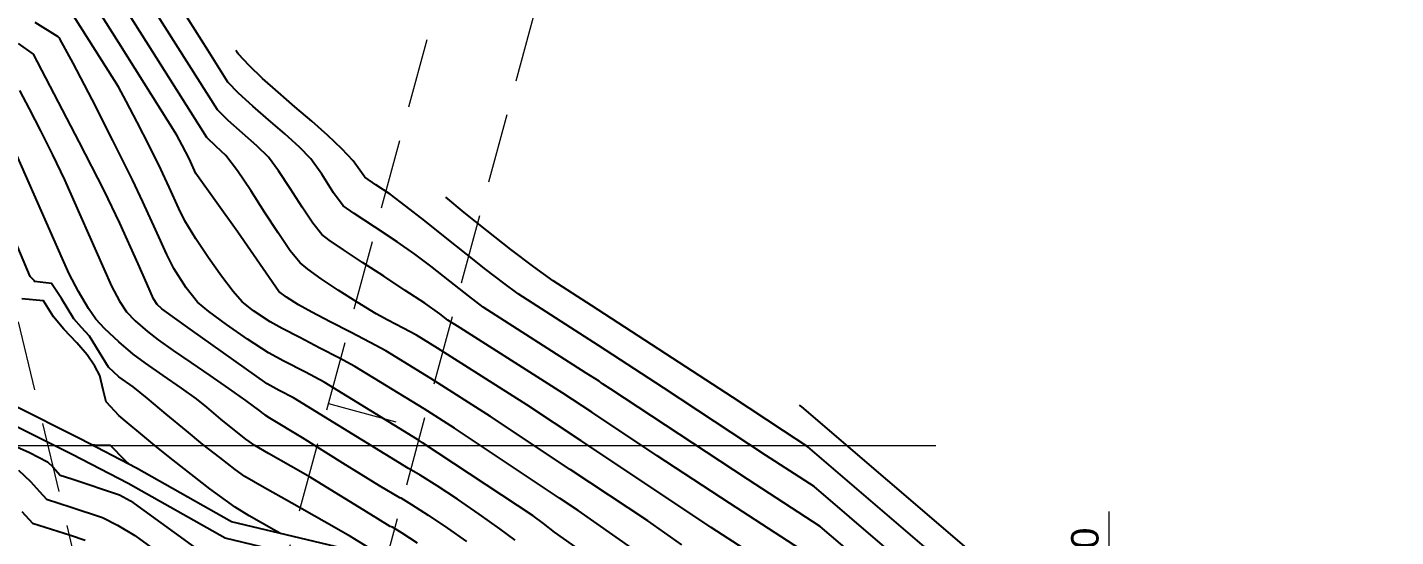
# Model space of a CAD drawing. Header units: metres. Extents: x 62264 to 62602, y 108404 to 109101.
# Drawn here: x 62450.8 to 62513, y 108695.8 to 108719 of the extents above; entities that cross this region are included whole.
import ezdxf
from ezdxf.enums import TextEntityAlignment as Align

# ---------------------------------------------------------------- set-up
doc = ezdxf.new("R2010")
doc.units = ezdxf.units.M
doc.header["$MEASUREMENT"] = 0
doc.linetypes.add('NASCOSTA', pattern=[9.525, 6.35, -3.175])
for name, color, linetype in [('coordinate', 2, 'Continuous'), ('curve livello 1m', 2, 'Continuous'), ('curve livello 5m', 7, 'Continuous'), ('LINCOLO-ROSSO-025', 10, 'Continuous'), ('Strade', 7, 'Continuous')]:
    doc.layers.add(name, color=color, linetype=linetype)
doc.styles.add('ARIAL', font='arial.ttf')

# ---------------------------------------------------------------- blocks, each defined once
blk = doc.blocks.new('CONTORNO')
at = {"layer": 'LINCOLO-ROSSO-025', "linetype": 'NASCOSTA', "lineweight": 0, "ltscale": 0.5}
blk.add_line((-1.864, 76.64), (2.382, 75.488), dxfattribs=at)
at = {"layer": 'LINCOLO-ROSSO-025', "linetype": 'NASCOSTA', "lineweight": 0, "ltscale": 0.5, "flags": 128}
for points in [[(26.165, -94.334), (25.446, -93.474), (-6.877, 42.135), (-4.985, 41.623), (-4.907, 41.912), (-5.109, 41.967), (-4.481, 44.283), (-5.968, 44.686), (9.426, 101.471, 0.76503), (-27.561, 123.114), (-31.83, 118.918, 0.278191), (-69.079, 126.141), (-85.83, 120.005), (-86.105, 120.756), (-102.99, 114.571), (-98.153, 109.314), (-85.2, 114.059), (-84.427, 113.219), (-89.144, 103.05), (-84.307, 97.793), (-77.785, 111.855), (-78.51, 112.191), (-77.184, 115.052, -0.198912), (-74.368, 117.643), (-67.474, 120.163, -0.281645), (-36.074, 114.45, 0.175507), (-40.663, 100.044), (-40.374, 92.645, 0.034114), (-43.469, 92.01), (-53.105, 89.338), (-53.319, 90.109), (-70.647, 85.303), (-66.249, 79.674), (-52.956, 83.36), (-52.253, 82.461), (-57.773, 72.704), (-53.908, 67.757), (-53.375, 67.075), (-47.588, 77.303), (-45.683, 80.67), (-46.38, 81.064), (-46.314, 81.181, -0.14195), (-42.731, 84.682), (-41.604, 85.286, -0.165813), (-34.47, 86.461, -0.072308), (-29.805, 84.968), (-22.578, 81.44), (16.586, -82.868), (15.866, -82.007), (19.27, -96.287), (18.407, -96.98), (19.153, -100.108), (27.051, -106.511), (29.932, -105.824), (28.44, -103.877), (26.165, -94.334)], [(-28.746, 115.78, -0.121281), (-20.708, 100.164), (-8.908, 50.657), (5.179, 102.622, 0.76503), (-24.477, 119.975)]]:
    blk.add_lwpolyline(points, format="xyb", close=True, dxfattribs=at)

msp = doc.modelspace()

# ---------------------------------------------------------------- linework, layer by layer
at = {"layer": 'coordinate', "linetype": 'Continuous', "lineweight": 0}
for p, q in [((62300, 108700), (62492.122, 108700)), ((62500, 108696.995), (62500, 108403.974))]:
    msp.add_line(p, q, dxfattribs=at)
at = {"layer": 'curve livello 1m', "flags": 128}
for points in [[(62487.432, 108692.686), (62481.904, 108696.266), (62481.563, 108696.491), (62475.977, 108700.205), (62473.504, 108701.85), (62469.441, 108704.425), (62468.49, 108705.008), (62467.887, 108705.33), (62467.177, 108705.696), (62466.65, 108705.98), (62465.786, 108706.511), (62464.926, 108707.064), (62464.153, 108707.584), (62463.549, 108708.014), (62463.197, 108708.301), (62462.74, 108708.856), (62462.187, 108709.665), (62461.577, 108710.617), (62460.951, 108711.598), (62460.35, 108712.495), (62459.814, 108713.197), (62459.371, 108713.606), (62458.943, 108714.004), (62456.289, 108718.204), (62453.662, 108722.366)], [(62487.148, 108694.5), (62482.726, 108697.364), (62479.447, 108699.526), (62476.468, 108701.506), (62475.149, 108702.383), (62470.469, 108705.349), (62469.918, 108705.703), (62469.554, 108705.986), (62468.862, 108706.467), (62467.977, 108707.055), (62467.001, 108707.695), (62466.032, 108708.326), (62465.172, 108708.893), (62464.519, 108709.337), (62464.176, 108709.601), (62463.773, 108710.104), (62463.278, 108710.846), (62462.742, 108711.689), (62462.215, 108712.492), (62461.746, 108713.116), (62461.229, 108713.627), (62460.565, 108714.208), (62459.911, 108714.78), (62459.425, 108715.268), (62457.641, 108718.092), (62454.828, 108722.549)], [(62480.564, 108695.472), (62479.011, 108696.56), (62475.486, 108698.903), (62471.858, 108701.317), (62469.137, 108703.041), (62467.089, 108704.297), (62466.373, 108704.687), (62465.483, 108705.149), (62464.555, 108705.626), (62463.724, 108706.059), (62463.126, 108706.391), (62463.126, 108706.391), (62462.567, 108706.746), (62462.219, 108707), (62462.219, 108707), (62460.356, 108709.696), (62458.452, 108712.378), (62458.14, 108713.051), (62457.832, 108713.661), (62457.588, 108714.121), (62454.937, 108718.316), (62453.18, 108721.1)], [(62479.155, 108694.718), (62475.846, 108697.037), (62474.995, 108697.602), (62470.212, 108700.784), (62468.833, 108701.658), (62465.689, 108703.587), (62464.98, 108703.971), (62464.093, 108704.431), (62463.173, 108704.903), (62462.369, 108705.323), (62461.826, 108705.627), (62461.826, 108705.627), (62461.075, 108706.128), (62460.561, 108706.529), (62460.561, 108706.529), (62460.142, 108707.009), (62459.608, 108707.705), (62459.023, 108708.53), (62458.449, 108709.395), (62457.948, 108710.211), (62457.948, 108710.211), (62457.674, 108710.784), (62457.238, 108711.742), (62456.854, 108712.566), (62456.854, 108712.566), (62456.333, 108713.612), (62455.777, 108714.702), (62455.278, 108715.659), (62454.924, 108716.309), (62454.924, 108716.309), (62453.585, 108718.428), (62452.698, 108719.834)], [(62472.974, 108695.689), (62472.286, 108696.21), (62472.286, 108696.21), (62471.336, 108696.876), (62470.348, 108697.548), (62469.422, 108698.159), (62468.657, 108698.645), (62468.152, 108698.94), (62468.152, 108698.94), (62468.12, 108698.953), (62464.943, 108700.905), (62462.887, 108702.166), (62462.246, 108702.502), (62461.686, 108702.8), (62461.686, 108702.8), (62458.193, 108705.293), (62456.897, 108706.209), (62456.681, 108706.411), (62456.526, 108706.673), (62456.221, 108707.367), (62455.829, 108708.267), (62455.829, 108708.267), (62454.982, 108710.114), (62454.282, 108711.596), (62454.282, 108711.596), (62453.14, 108713.811), (62451.065, 108717.797), (62450.378, 108718.287)], [(62491.297, 108694.086), (62486.58, 108698.127), (62484.368, 108699.56), (62479.725, 108702.621), (62476.766, 108704.549), (62473.116, 108706.889), (62472.46, 108707.374), (62471.651, 108708.003), (62470.744, 108708.722), (62469.797, 108709.477), (62468.866, 108710.216), (62468.01, 108710.884), (62467.284, 108711.428), (62466.632, 108711.863), (62466.132, 108712.202), (62465.612, 108712.955), (62465.094, 108713.5), (62464.448, 108714.105), (62463.72, 108714.75), (62462.954, 108715.411), (62462.193, 108716.068), (62461.483, 108716.699), (62460.867, 108717.283), (62460.389, 108717.798), (62460.345, 108717.868), (62460.275, 108717.979)], [(62450.425, 108716.146), (62450.866, 108715.313), (62451.379, 108714.313), (62451.928, 108713.215), (62452.477, 108712.087), (62453.217, 108710.406), (62454.602, 108707.238), (62454.978, 108706.558), (62455.288, 108706.077), (62455.688, 108705.671), (62456.246, 108705.18), (62456.734, 108704.809), (62457.415, 108704.325), (62458.222, 108703.767), (62459.086, 108703.173), (62459.94, 108702.584), (62460.714, 108702.039), (62461.342, 108701.578), (62461.49, 108701.456), (62461.579, 108701.388), (62461.803, 108701.26), (62463.285, 108700.356), (62465.128, 108699.209), (62466.785, 108698.18), (62467.709, 108697.633), (62467.773, 108697.607), (62468.262, 108697.316), (62469.019, 108696.828), (62469.901, 108696.235), (62470.769, 108695.629)], [(62468.528, 108695.55), (62467.84, 108696.004), (62467.394, 108696.274), (62467.394, 108696.274), (62467.297, 108696.312), (62466.726, 108696.652), (62465.7, 108697.288), (62464.559, 108697.998), (62463.642, 108698.558), (62463.642, 108698.558), (62462.768, 108699.057), (62461.75, 108699.628), (62461.129, 108699.988), (62461.129, 108699.988), (62460.725, 108700.286), (62460.13, 108700.747), (62460.13, 108700.747), (62459.58, 108701.2), (62458.942, 108701.735), (62458.472, 108702.118), (62458.472, 108702.118), (62457.796, 108702.606), (62456.953, 108703.187), (62456.151, 108703.742), (62455.596, 108704.151), (62455.596, 108704.151), (62454.936, 108704.719), (62454.306, 108705.309), (62453.895, 108705.743), (62453.895, 108705.743), (62453.564, 108706.235), (62453.114, 108706.999), (62452.677, 108707.804), (62452.677, 108707.804), (62452.381, 108708.481), (62450.133, 108713.592)], [(62497.953, 108690.893), (62497.883, 108690.942), (62496.734, 108691.717), (62495.621, 108692.446), (62494.628, 108693.074), (62494.628, 108693.074), (62493.821, 108693.52), (62492.568, 108694.568), (62486.296, 108699.941), (62485.19, 108700.658), (62482.867, 108702.189), (62476.459, 108706.364), (62474.715, 108707.482), (62473.833, 108708.125), (62472.786, 108708.918), (62471.691, 108709.771), (62470.664, 108710.591), (62469.824, 108711.288)], [(62466.272, 108695.367), (62465.48, 108695.856), (62465.48, 108695.856), (62464.294, 108696.536), (62462.808, 108697.371), (62461.458, 108698.131), (62460.679, 108698.589), (62460.679, 108698.589), (62460.24, 108698.907), (62459.533, 108699.444), (62458.771, 108700.039), (62458.771, 108700.039), (62458.016, 108700.656), (62457.099, 108701.423), (62456.226, 108702.153), (62455.602, 108702.657), (62455.602, 108702.657), (62454.946, 108703.122), (62454.479, 108703.558), (62454.057, 108704.232), (62453.603, 108704.967), (62453.603, 108704.967), (62453.251, 108705.365), (62452.897, 108705.766), (62452.897, 108705.766), (62452.332, 108706.682), (62451.884, 108707.373), (62451.884, 108707.373), (62451.108, 108707.46), (62451.112, 108707.482), (62450.901, 108707.678), (62449.827, 108710.247)], [(62485.897, 108701.83), (62486.009, 108701.757), (62486.011, 108701.756), (62486.012, 108701.755), (62493.839, 108695.049), (62494.186, 108694.759), (62494.409, 108694.636), (62495.002, 108694.256), (62495.707, 108693.783), (62496.405, 108693.298), (62496.975, 108692.884)], [(62449.887, 108700.114), (62450.875, 108699.681), (62451.69, 108699.255), (62451.941, 108699.018), (62452.279, 108698.644), (62452.799, 108698.477), (62454.979, 108697.754), (62455.466, 108697.48), (62458.84, 108695.03)], [(62455.424, 108699.136), (62455.225, 108699.306), (62455.225, 108699.306), (62454.568, 108699.997), (62453.851, 108700.01), (62453.742, 108700.013)], [(62450.381, 108698.87), (62450.922, 108698.359), (62451.334, 108697.899), (62451.649, 108697.555), (62452.77, 108697.195), (62454.198, 108696.721), (62454.878, 108696.365), (62455.671, 108695.893), (62457.895, 108694.278)], [(62450.535, 108696.994), (62451.019, 108696.465), (62452.741, 108695.912), (62453.417, 108695.688)]]:
    msp.add_lwpolyline(points, dxfattribs=at)
at = {"layer": 'curve livello 5m', "flags": 128}
for points in [[(62488.299, 108695.084), (62486.864, 108696.314), (62483.547, 108698.462), (62477.33, 108702.561), (62476.959, 108702.807), (62476.795, 108702.916), (62476.213, 108703.285), (62471.517, 108706.296), (62470.852, 108706.798), (62470.006, 108707.469), (62469.141, 108708.156), (62468.419, 108708.707), (62467.603, 108709.263), (62466.57, 108709.939), (62465.645, 108710.548), (62465.154, 108710.902), (62464.713, 108711.496), (62464.175, 108712.339), (62463.679, 108713.035), (62463.158, 108713.571), (62462.493, 108714.174), (62461.759, 108714.809), (62461.033, 108715.439), (62460.391, 108716.026), (62459.907, 108716.533), (62458.993, 108717.98), (62457.551, 108720.264)], [(62477.746, 108693.964), (62474.765, 108696.052), (62474.264, 108696.439), (62473.804, 108696.792), (62468.769, 108700.116), (62468.566, 108700.251), (62468.529, 108700.275), (62464.288, 108702.876), (62463.443, 108703.326), (62462.45, 108703.837), (62461.756, 108704.213), (62460.798, 108704.831), (62459.84, 108705.493), (62459.033, 108706.091), (62458.528, 108706.517), (62458.012, 108707.171), (62457.444, 108708.044), (62457.132, 108708.684), (62456.612, 108709.821), (62456.038, 108711.079), (62455.568, 108712.081), (62454.675, 108713.875), (62453.723, 108715.742), (62452.866, 108717.384), (62452.259, 108718.498), (62452.233, 108718.54), (62452.216, 108718.567), (62452.184, 108718.586), (62451.142, 108719.242)], [(62462.264, 108696.001), (62461.99, 108696.155), (62460.875, 108696.798), (62460.229, 108697.189), (62459.792, 108697.502), (62459.088, 108698.03), (62458.251, 108698.673), (62457.411, 108699.331), (62456.673, 108699.923), (62455.94, 108700.523), (62455.326, 108701.036), (62454.948, 108701.366), (62454.38, 108701.964), (62454.361, 108701.976), (62454.223, 108702.532), (62454.078, 108703.186), (62453.844, 108703.606), (62453.5, 108704.115), (62453.029, 108704.665), (62452.444, 108705.295), (62451.967, 108705.85), (62451.513, 108706.57), (62450.532, 108706.662)]]:
    msp.add_lwpolyline(points, dxfattribs=at)
at = {"layer": 'Strade', "linetype": 'Continuous', "flags": 128}
for points in [[(62522.9, 108661.238), (62520.848, 108662.261), (62519.403, 108665.193), (62518.818, 108666.699), (62515.27, 108670.151), (62511.874, 108673.133), (62505.133, 108678.494), (62500.378, 108681.944), (62492.196, 108686.644), (62483.788, 108690.227), (62474.728, 108693.007), (62466.963, 108694.878), (62460.07, 108696.526), (62455.747, 108698.968), (62453.189, 108700.302), (62450.107, 108701.841)], [(62522.9, 108660.411), (62522.644, 108660.472), (62520.25, 108661.665), (62518.67, 108664.871), (62518.135, 108666.247), (62514.727, 108669.563), (62511.361, 108672.519), (62504.649, 108677.857), (62499.943, 108681.272), (62491.839, 108685.927), (62483.513, 108689.475), (62474.517, 108692.235), (62466.776, 108694.1), (62459.774, 108695.774), (62455.365, 108698.265), (62452.825, 108699.589), (62449.631, 108701.185)]]:
    msp.add_lwpolyline(points, dxfattribs=at)

# ---------------------------------------------------------------- block references
at = {"layer": 'LINCOLO-ROSSO-025', "linetype": 'Continuous', "lineweight": 0}
msp.add_blockref('CONTORNO', (62466.351, 108625.268), dxfattribs=at)

# ---------------------------------------------------------------- texts
at = {"layer": 'coordinate', "color": 1, "style": 'ARIAL'}
msp.add_text('62500', height=1.25, rotation=90, dxfattribs=at).set_placement((62499.527, 108696.26), align=Align.RIGHT)

doc.saveas('drawing.dxf')
